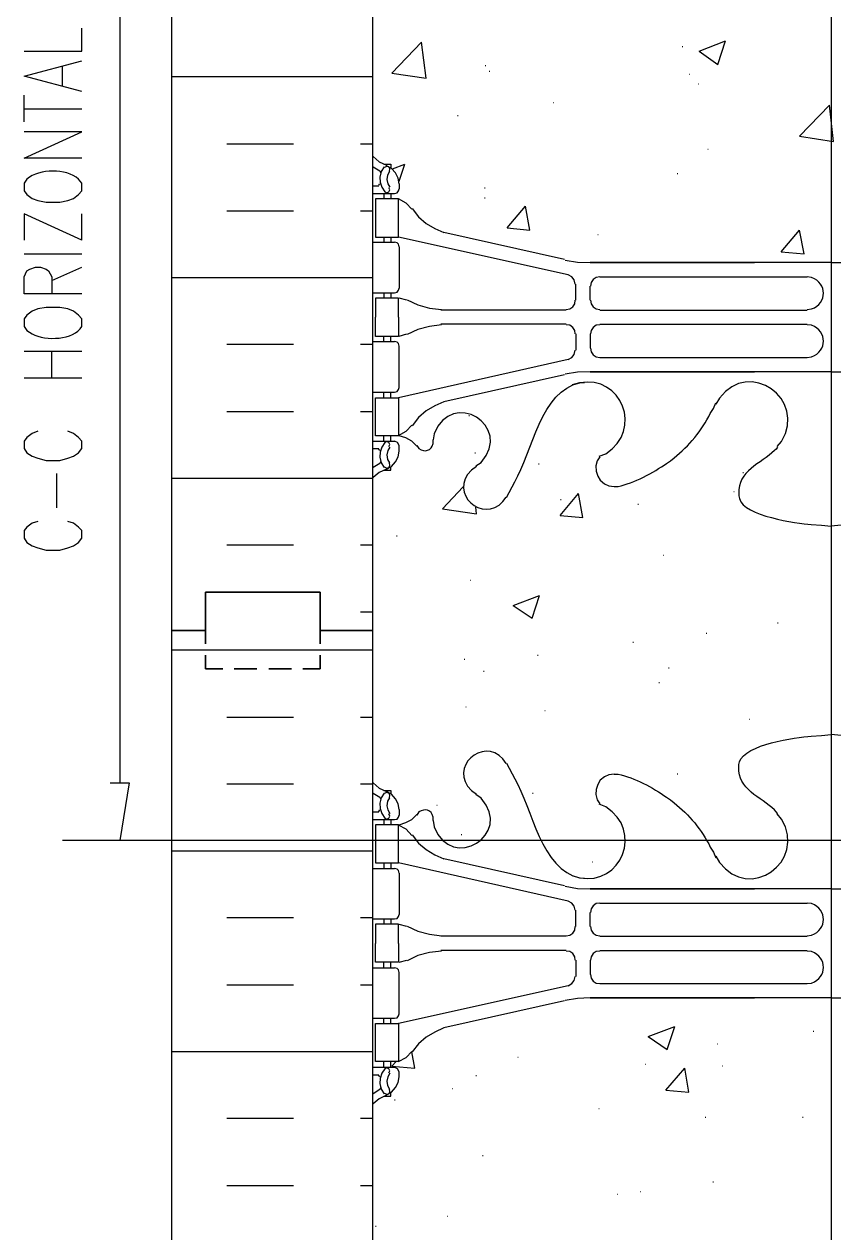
# Model space of a CAD drawing. Header units: millimetres. Extents: x 14 to 201, y 16 to 268.
# Drawn here: x 110.8 to 144.4, y 146.6 to 196.8 of the extents above; entities that cross this region are included whole.
import ezdxf

# ---------------------------------------------------------------- set-up
doc = ezdxf.new("R2010")
doc.units = ezdxf.units.MM
doc.layers.get('0').update_dxf_attribs({"linetype": 'CONTINUOUS'})

msp = doc.modelspace()

# ---------------------------------------------------------------- linework, layer by layer
at = {"color": 0}
for p, q in [((116.903, 171.599), (116.903, 228.769)), ((125.243, 228.769), (125.243, 171.599)), ((144.293, 228.769), (144.293, 114.533)), ((114.745, 217.657), (114.745, 165.269)), ((113.158, 195.665), (113.158, 196.617)), ((110.765, 195.665), (113.158, 195.665)), ((110.765, 194.627), (113.158, 195.263)), ((112.353, 194.225), (112.353, 195.03)), ((113.158, 193.992), (110.765, 194.627)), ((110.765, 192.723), (110.765, 193.844)), ((110.765, 193.272), (113.158, 193.272)), ((110.765, 191.219), (113.158, 192.32)), ((113.158, 192.32), (110.765, 192.32)), ((113.158, 191.219), (110.765, 191.219)), ((125.264, 191.283), (125.519, 191.072)), ((125.264, 190.86), (125.539, 190.69)), ((125.519, 191.072), (125.815, 190.923)), ((125.729, 190.86), (125.603, 190.669)), ((125.709, 190.966), (126.005, 190.966)), ((125.835, 190.88), (125.729, 190.839)), ((126.026, 190.796), (125.815, 190.903)), ((125.921, 190.86), (125.835, 190.88)), ((125.962, 190.776), (125.921, 190.86)), ((126.005, 190.966), (126.005, 190.839)), ((126.195, 190.606), (126.026, 190.796)), ((110.871, 190.351), (110.765, 190.183)), ((113.158, 190.183), (113.029, 190.351)), ((125.582, 190.606), (125.539, 190.69)), ((125.603, 190.669), (125.539, 190.437)), ((125.539, 190.437), (125.561, 190.224)), ((125.858, 190.521), (125.835, 190.331)), ((125.835, 190.331), (125.878, 190.161)), ((125.942, 190.669), (125.858, 190.521)), ((125.942, 190.669), (125.962, 190.776)), ((126.301, 190.394), (126.195, 190.606)), ((126.344, 190.161), (126.301, 190.394)), ((110.765, 190.183), (110.765, 189.865)), ((110.765, 189.865), (110.871, 189.717)), ((113.029, 189.717), (113.158, 189.865)), ((113.158, 189.865), (113.158, 190.183)), ((125.243, 190.077), (125.496, 190.077)), ((125.496, 190.097), (125.539, 190.161)), ((125.561, 190.224), (125.625, 190.014)), ((125.625, 190.014), (125.752, 189.822)), ((125.752, 189.822), (125.835, 189.781)), ((125.835, 189.781), (125.921, 189.822)), ((125.878, 190.161), (125.962, 190.014)), ((125.962, 189.907), (125.921, 189.992)), ((125.921, 189.822), (125.962, 189.907)), ((126.258, 189.781), (126.322, 189.865)), ((126.322, 189.865), (126.344, 189.95)), ((126.344, 190.161), (126.344, 189.95)), ((110.871, 189.717), (111.104, 189.548)), ((111.104, 189.548), (111.337, 189.462)), ((111.337, 189.462), (111.675, 189.399)), ((111.675, 189.399), (112.247, 189.399)), ((112.247, 189.399), (112.586, 189.462)), ((112.586, 189.462), (112.819, 189.548)), ((112.819, 189.548), (113.029, 189.717)), ((125.243, 189.758), (126.154, 189.758)), ((126.322, 189.526), (125.37, 189.526)), ((125.37, 189.526), (125.37, 187.938)), ((125.709, 189.758), (125.709, 189.526)), ((126.005, 189.758), (126.005, 189.526)), ((126.154, 189.758), (126.258, 189.781)), ((126.322, 187.938), (126.322, 189.526)), ((126.64, 189.358), (126.322, 189.526)), ((126.873, 189.103), (126.64, 189.358)), ((113.158, 187.811), (110.765, 188.913)), ((110.765, 188.913), (110.765, 187.811)), ((113.158, 187.811), (113.158, 188.913)), ((126.894, 189.125), (127.149, 188.786)), ((127.149, 188.786), (127.466, 188.51)), ((127.466, 188.51), (127.825, 188.299)), ((127.825, 188.299), (128.207, 188.13)), ((125.37, 187.938), (126.322, 187.938)), ((125.709, 187.938), (125.709, 187.728)), ((126.005, 187.938), (126.005, 187.728)), ((133.371, 186.373), (126.322, 187.938)), ((133.223, 187.008), (128.207, 188.13)), ((125.243, 187.728), (126.154, 187.728)), ((126.258, 187.705), (126.154, 187.728)), ((126.322, 187.642), (126.258, 187.705)), ((126.344, 187.537), (126.322, 187.642)), ((126.344, 187.537), (126.344, 185.821)), ((110.765, 187.241), (113.158, 187.241)), ((133.244, 186.986), (133.753, 186.902)), ((133.753, 186.902), (134.282, 186.88)), ((134.282, 186.88), (141.118, 186.88)), ((144.293, 186.88), (134.282, 186.88)), ((144.293, 186.88), (154.327, 186.88)), ((110.765, 186.287), (110.871, 186.542)), ((110.765, 185.589), (110.765, 186.287)), ((110.871, 186.542), (110.998, 186.606)), ((110.998, 186.606), (111.231, 186.69)), ((111.231, 186.69), (111.442, 186.69)), ((111.442, 186.69), (111.675, 186.606)), ((111.675, 186.606), (111.781, 186.542)), ((111.781, 186.542), (111.908, 186.287)), ((111.908, 186.14), (113.158, 186.69)), ((111.908, 186.287), (111.908, 185.589)), ((133.519, 186.287), (133.371, 186.373)), ((133.626, 186.16), (133.519, 186.287)), ((134.684, 186.287), (134.535, 186.267)), ((134.684, 186.287), (143.298, 186.287)), ((143.488, 186.267), (143.298, 186.287)), ((126.322, 185.738), (126.344, 185.821)), ((133.667, 185.991), (133.626, 186.16)), ((133.689, 185.315), (133.689, 185.991)), ((134.282, 185.315), (134.282, 185.907)), ((134.282, 185.335), (134.282, 185.886)), ((134.324, 186.054), (134.302, 185.907)), ((134.408, 186.183), (134.324, 186.054)), ((134.535, 186.267), (134.408, 186.183)), ((113.158, 185.589), (110.765, 185.589)), ((125.243, 185.631), (126.154, 185.631)), ((126.322, 185.398), (125.37, 185.398)), ((125.37, 185.398), (125.37, 184.616)), ((125.709, 185.631), (125.709, 185.398)), ((126.005, 185.631), (126.005, 185.398)), ((126.154, 185.631), (126.258, 185.654)), ((126.258, 185.654), (126.322, 185.738)), ((126.322, 184.616), (126.322, 185.398)), ((126.661, 185.315), (126.344, 185.398)), ((126.683, 185.335), (127.127, 185.124)), ((133.646, 185.166), (133.667, 185.315)), ((134.302, 185.315), (134.324, 185.166)), ((111.104, 184.869), (110.871, 184.7)), ((111.337, 184.955), (111.104, 184.869)), ((111.675, 185.018), (111.337, 184.955)), ((112.247, 185.018), (111.675, 185.018)), ((112.586, 184.955), (112.247, 185.018)), ((112.819, 184.869), (112.586, 184.955)), ((113.029, 184.7), (112.819, 184.869)), ((127.127, 185.124), (127.613, 184.996)), ((127.613, 184.996), (128.101, 184.933)), ((133.287, 184.912), (128.079, 184.912)), ((133.287, 184.933), (133.434, 184.955)), ((133.434, 184.955), (133.562, 185.039)), ((133.562, 185.039), (133.646, 185.166)), ((134.324, 185.166), (134.408, 185.039)), ((134.408, 185.039), (134.535, 184.955)), ((134.535, 184.955), (134.684, 184.933)), ((134.684, 184.912), (143.298, 184.912)), ((143.298, 184.933), (143.488, 184.955)), ((110.871, 184.7), (110.765, 184.553)), ((110.765, 184.553), (110.765, 184.234)), ((113.158, 184.553), (113.029, 184.7)), ((113.158, 184.234), (113.158, 184.553)), ((125.37, 183.811), (125.37, 184.616)), ((126.322, 184.616), (126.322, 183.811)), ((128.101, 184.299), (127.613, 184.234)), ((133.287, 184.319), (128.079, 184.319)), ((133.434, 184.277), (133.287, 184.299)), ((133.562, 184.193), (133.434, 184.277)), ((134.535, 184.277), (134.408, 184.193)), ((134.684, 184.299), (134.535, 184.277)), ((134.684, 184.319), (143.298, 184.319)), ((143.488, 184.277), (143.298, 184.299)), ((110.765, 184.234), (110.871, 184.066)), ((110.871, 184.066), (111.104, 183.917)), ((126.322, 183.811), (125.37, 183.811)), ((125.709, 183.6), (125.709, 183.811)), ((126.005, 183.6), (126.005, 183.811)), ((126.344, 183.833), (126.661, 183.917)), ((127.127, 184.107), (126.683, 183.896)), ((127.613, 184.234), (127.127, 184.107)), ((133.646, 184.066), (133.562, 184.193)), ((133.667, 183.917), (133.646, 184.066)), ((133.689, 183.917), (133.689, 183.241)), ((134.282, 183.917), (134.282, 183.324)), ((134.282, 183.896), (134.282, 183.345)), ((134.324, 184.066), (134.302, 183.917)), ((134.408, 184.193), (134.324, 184.066)), ((125.243, 183.6), (126.154, 183.6)), ((126.258, 183.578), (126.154, 183.6)), ((126.322, 183.515), (126.258, 183.578)), ((126.344, 183.408), (126.322, 183.515)), ((126.344, 181.694), (126.344, 183.408)), ((134.302, 183.324), (134.324, 183.176)), ((110.765, 183.198), (113.158, 183.198)), ((111.908, 182.097), (111.908, 183.198)), ((133.371, 182.859), (126.322, 181.271)), ((133.371, 182.859), (133.519, 182.943)), ((133.519, 182.943), (133.626, 183.071)), ((133.626, 183.071), (133.667, 183.241)), ((134.324, 183.176), (134.408, 183.049)), ((134.408, 183.049), (134.535, 182.965)), ((134.535, 182.965), (134.684, 182.943)), ((134.684, 182.943), (143.298, 182.943)), ((143.298, 182.943), (143.488, 182.965)), ((133.753, 182.33), (133.244, 182.246)), ((134.282, 182.35), (133.753, 182.33)), ((134.282, 182.35), (141.118, 182.35)), ((144.293, 182.35), (134.282, 182.35)), ((144.293, 182.35), (154.327, 182.35)), ((110.765, 182.097), (113.158, 182.097)), ((133.223, 182.223), (128.207, 181.102)), ((133.836, 181.884), (133.54, 181.801)), ((133.858, 181.884), (134.049, 181.907)), ((125.243, 181.504), (126.154, 181.504)), ((125.37, 181.271), (126.322, 181.271)), ((125.37, 179.684), (125.37, 181.271)), ((125.709, 181.271), (125.709, 181.504)), ((126.005, 181.271), (126.005, 181.504)), ((126.154, 181.504), (126.258, 181.525)), ((126.258, 181.525), (126.322, 181.61)), ((126.322, 181.61), (126.344, 181.694)), ((126.322, 181.271), (126.322, 179.684)), ((139.657, 181.251), (139.51, 180.996)), ((127.825, 180.932), (127.466, 180.721)), ((128.207, 181.102), (127.825, 180.932)), ((139.277, 180.615), (139.404, 180.826)), ((139.404, 180.826), (139.51, 181.059)), ((127.149, 180.446), (126.894, 180.107)), ((127.466, 180.721), (127.149, 180.446)), ((111.104, 179.79), (110.871, 179.62)), ((111.337, 179.874), (111.104, 179.79)), ((112.819, 179.79), (112.586, 179.874)), ((113.029, 179.62), (112.819, 179.79)), ((126.322, 179.704), (126.64, 179.874)), ((126.64, 179.874), (126.873, 180.129)), ((127.805, 179.768), (127.762, 179.514)), ((110.871, 179.62), (110.765, 179.471)), ((110.765, 179.471), (110.765, 179.155)), ((113.158, 179.471), (113.029, 179.62)), ((113.158, 179.155), (113.158, 179.471)), ((125.243, 179.471), (126.154, 179.471)), ((126.322, 179.684), (125.37, 179.684)), ((125.752, 179.408), (125.625, 179.218)), ((125.709, 179.471), (125.709, 179.684)), ((125.835, 179.451), (125.752, 179.408)), ((125.921, 179.408), (125.835, 179.451)), ((125.962, 179.324), (125.921, 179.408)), ((125.921, 179.239), (125.962, 179.324)), ((126.005, 179.471), (126.005, 179.684)), ((126.281, 179.408), (126.154, 179.471)), ((126.344, 179.281), (126.281, 179.408)), ((126.62, 179.6), (126.344, 179.684)), ((126.344, 179.048), (126.344, 179.281)), ((126.873, 179.471), (126.62, 179.6)), ((127.084, 179.261), (126.873, 179.471)), ((127.084, 179.281), (127.169, 179.155)), ((127.762, 179.367), (127.762, 179.514)), ((142.05, 179.239), (142.24, 179.451)), ((110.765, 179.155), (110.871, 178.985)), ((110.871, 178.985), (111.104, 178.838)), ((111.104, 178.838), (111.337, 178.752)), ((111.337, 178.752), (111.675, 178.668)), ((112.247, 178.668), (112.586, 178.752)), ((112.586, 178.752), (112.819, 178.838)), ((112.819, 178.838), (113.029, 178.985)), ((113.029, 178.985), (113.158, 179.155)), ((125.243, 179.155), (125.496, 179.155)), ((125.539, 179.071), (125.496, 179.134)), ((125.561, 179.007), (125.539, 178.795)), ((125.539, 178.795), (125.603, 178.562)), ((125.625, 179.218), (125.561, 179.007)), ((125.878, 179.071), (125.835, 178.901)), ((125.835, 178.901), (125.858, 178.709)), ((125.962, 179.218), (125.878, 179.071)), ((126.195, 178.605), (126.301, 178.816)), ((126.301, 178.816), (126.344, 179.048)), ((134.684, 178.816), (134.578, 178.646)), ((134.662, 178.838), (134.938, 178.942)), ((137.626, 178.646), (137.773, 178.774)), ((142.007, 179.134), (141.943, 179.071)), ((142.07, 179.218), (142.007, 179.134)), ((111.675, 178.668), (112.247, 178.668)), ((125.539, 178.542), (125.264, 178.372)), ((125.815, 178.308), (125.519, 178.16)), ((125.539, 178.542), (125.582, 178.625)), ((125.603, 178.562), (125.729, 178.372)), ((125.709, 178.266), (126.005, 178.266)), ((125.729, 178.393), (125.835, 178.35)), ((125.815, 178.308), (126.026, 178.413)), ((125.835, 178.35), (125.921, 178.372)), ((125.858, 178.709), (125.942, 178.562)), ((125.921, 178.372), (125.962, 178.456)), ((125.962, 178.456), (125.942, 178.562)), ((126.005, 178.266), (126.005, 178.393)), ((126.026, 178.413), (126.195, 178.605)), ((129.562, 178.413), (129.35, 178.266)), ((129.54, 178.435), (129.752, 178.583)), ((134.578, 178.646), (134.515, 178.435)), ((134.515, 178.435), (134.535, 178.223)), ((137.457, 178.542), (137.626, 178.646)), ((112.12, 176.699), (112.12, 178.117)), ((125.519, 178.16), (125.264, 177.949)), ((130.81, 177.122), (131.149, 177.779)), ((134.535, 178.223), (134.598, 178.012)), ((134.598, 178.012), (134.705, 177.843)), ((134.705, 177.843), (134.874, 177.694)), ((134.874, 177.694), (135.064, 177.61)), ((135.064, 177.61), (135.277, 177.588)), ((135.277, 177.588), (135.446, 177.588)), ((140.462, 177.292), (140.462, 177.187)), ((130.661, 176.954), (130.788, 177.144)), ((140.462, 177.187), (140.483, 177.081)), ((110.871, 175.896), (110.765, 175.747)), ((110.765, 175.747), (110.765, 175.43)), ((111.104, 176.064), (110.871, 175.896)), ((111.337, 176.129), (111.104, 176.064)), ((112.819, 176.064), (112.586, 176.129)), ((113.029, 175.896), (112.819, 176.064)), ((113.158, 175.747), (113.029, 175.896)), ((113.158, 175.43), (113.158, 175.747)), ((143.468, 176), (143.891, 175.98)), ((143.891, 175.98), (144.293, 175.937)), ((144.716, 175.98), (144.293, 175.937)), ((110.765, 175.43), (110.871, 175.26)), ((110.871, 175.26), (111.104, 175.111)), ((112.819, 175.111), (113.029, 175.26)), ((113.029, 175.26), (113.158, 175.43)), ((111.104, 175.111), (111.337, 175.028)), ((111.337, 175.028), (111.675, 174.942)), ((111.675, 174.942), (112.247, 174.942)), ((112.247, 174.942), (112.586, 175.028)), ((112.586, 175.028), (112.819, 175.111)), ((118.3, 171.599), (118.3, 173.186)), ((118.3, 173.186), (123.063, 173.186)), ((123.063, 173.186), (118.3, 173.186)), ((118.3, 173.186), (118.3, 171.599)), ((123.063, 173.186), (123.063, 171.599)), ((123.063, 171.599), (123.063, 173.186)), ((116.903, 114.449), (116.903, 171.599)), ((116.903, 171.599), (118.3, 171.599)), ((118.3, 171.599), (116.903, 171.599)), ((118.3, 171.047), (118.3, 171.599)), ((118.3, 171.047), (118.3, 171.599)), ((118.3, 171.599), (118.3, 171.047)), ((123.063, 171.599), (123.063, 171.047)), ((123.063, 171.599), (125.243, 171.599)), ((123.063, 171.599), (123.063, 171.047)), ((125.243, 171.599), (123.063, 171.599)), ((123.063, 171.047), (123.063, 171.599)), ((125.243, 171.599), (125.243, 114.449)), ((118.3, 170.011), (118.3, 170.582)), ((118.3, 170.011), (118.3, 170.582)), ((118.3, 170.582), (118.3, 170.011)), ((123.063, 170.582), (123.063, 170.011)), ((123.063, 170.582), (123.063, 170.011)), ((123.063, 170.011), (123.063, 170.582)), ((119.02, 170.011), (118.3, 170.011)), ((119.02, 170.011), (118.3, 170.011)), ((118.3, 170.011), (119.02, 170.011)), ((120.438, 170.011), (119.485, 170.011)), ((120.438, 170.011), (119.485, 170.011)), ((119.485, 170.011), (120.438, 170.011)), ((121.878, 170.011), (120.926, 170.011)), ((121.878, 170.011), (120.926, 170.011)), ((120.926, 170.011), (121.878, 170.011)), ((123.063, 170.011), (122.344, 170.011)), ((123.063, 170.011), (122.344, 170.011)), ((122.344, 170.011), (123.063, 170.011)), ((143.468, 167.217), (143.891, 167.237)), ((143.891, 167.237), (144.293, 167.28)), ((144.716, 167.237), (144.293, 167.28)), ((130.788, 166.074), (130.661, 166.265)), ((130.81, 166.095), (131.149, 165.439)), ((140.462, 166.032), (140.483, 166.138)), ((140.462, 165.925), (140.462, 166.032)), ((114.343, 165.269), (115.125, 165.269)), ((115.125, 165.269), (114.745, 162.877)), ((125.264, 165.269), (125.519, 165.057)), ((134.598, 165.206), (134.535, 164.994)), ((134.705, 165.376), (134.598, 165.206)), ((134.874, 165.523), (134.705, 165.376)), ((135.064, 165.608), (134.874, 165.523)), ((135.277, 165.629), (135.064, 165.608)), ((135.277, 165.629), (135.446, 165.629)), ((125.264, 164.846), (125.539, 164.677)), ((125.519, 165.057), (125.815, 164.91)), ((125.729, 164.846), (125.603, 164.655)), ((125.709, 164.951), (126.005, 164.951)), ((125.835, 164.867), (125.729, 164.824)), ((126.026, 164.804), (125.815, 164.91)), ((125.921, 164.846), (125.835, 164.867)), ((125.962, 164.761), (125.921, 164.846)), ((125.942, 164.655), (125.962, 164.761)), ((126.005, 164.951), (126.005, 164.824)), ((126.195, 164.614), (126.026, 164.804)), ((129.35, 164.951), (129.562, 164.804)), ((129.752, 164.634), (129.54, 164.783)), ((134.535, 164.994), (134.515, 164.783)), ((134.515, 164.783), (134.578, 164.571)), ((125.582, 164.592), (125.539, 164.677)), ((125.603, 164.655), (125.539, 164.422)), ((125.539, 164.422), (125.561, 164.211)), ((125.561, 164.211), (125.625, 163.999)), ((125.858, 164.507), (125.835, 164.317)), ((125.835, 164.317), (125.878, 164.148)), ((125.942, 164.655), (125.858, 164.507)), ((126.301, 164.401), (126.195, 164.614)), ((126.344, 164.168), (126.301, 164.401)), ((134.578, 164.571), (134.684, 164.401)), ((134.938, 164.275), (134.662, 164.381)), ((137.457, 164.677), (137.626, 164.571)), ((137.626, 164.571), (137.773, 164.444)), ((125.243, 164.062), (125.496, 164.062)), ((125.243, 163.745), (126.154, 163.745)), ((125.496, 164.084), (125.539, 164.148)), ((125.625, 163.999), (125.752, 163.809)), ((125.709, 163.745), (125.709, 163.533)), ((125.752, 163.809), (125.835, 163.766)), ((125.835, 163.766), (125.921, 163.809)), ((125.878, 164.148), (125.962, 163.999)), ((125.962, 163.893), (125.921, 163.978)), ((125.921, 163.809), (125.962, 163.893)), ((126.005, 163.745), (126.005, 163.533)), ((126.154, 163.745), (126.258, 163.766)), ((126.258, 163.766), (126.322, 163.852)), ((126.322, 163.852), (126.344, 163.935)), ((126.344, 164.168), (126.344, 163.935)), ((126.62, 163.619), (126.873, 163.745)), ((126.873, 163.745), (127.084, 163.958)), ((127.169, 164.062), (127.084, 163.935)), ((127.762, 163.703), (127.762, 163.852)), ((127.762, 163.703), (127.805, 163.449)), ((142.007, 164.062), (141.943, 164.148)), ((142.07, 163.999), (142.007, 164.062)), ((142.24, 163.766), (142.05, 163.978)), ((126.322, 163.533), (125.37, 163.533)), ((125.37, 163.533), (125.37, 161.946)), ((126.322, 161.946), (126.322, 163.533)), ((126.64, 163.343), (126.322, 163.513)), ((126.344, 163.533), (126.62, 163.619)), ((126.873, 163.09), (126.64, 163.343)), ((146.389, 162.877), (112.353, 162.877)), ((126.894, 163.11), (127.149, 162.771)), ((127.149, 162.771), (127.466, 162.497)), ((127.466, 162.497), (127.825, 162.285)), ((127.825, 162.285), (128.207, 162.115)), ((139.277, 162.603), (139.404, 162.391)), ((139.404, 162.391), (139.51, 162.158)), ((139.51, 162.221), (139.657, 161.968)), ((125.243, 161.713), (126.154, 161.713)), ((125.37, 161.946), (126.322, 161.946)), ((125.709, 161.946), (125.709, 161.713)), ((126.005, 161.946), (126.005, 161.713)), ((126.258, 161.692), (126.154, 161.713)), ((126.322, 161.629), (126.258, 161.692)), ((133.371, 160.358), (126.322, 161.946)), ((133.223, 160.993), (128.207, 162.115)), ((126.344, 161.522), (126.322, 161.629)), ((126.344, 161.522), (126.344, 159.808)), ((133.54, 161.417), (133.836, 161.332)), ((133.858, 161.332), (134.049, 161.312)), ((133.244, 160.973), (133.753, 160.887)), ((133.753, 160.887), (134.282, 160.867)), ((134.282, 160.867), (141.118, 160.867)), ((144.293, 160.867), (134.282, 160.867)), ((144.293, 160.867), (154.327, 160.867)), ((133.519, 160.274), (133.371, 160.358)), ((133.626, 160.147), (133.519, 160.274)), ((134.408, 160.168), (134.324, 160.041)), ((134.535, 160.254), (134.408, 160.168)), ((134.684, 160.274), (134.535, 160.254)), ((134.684, 160.274), (143.298, 160.274)), ((143.488, 160.254), (143.298, 160.274)), ((126.258, 159.639), (126.322, 159.724)), ((126.322, 159.724), (126.344, 159.808)), ((133.667, 159.978), (133.626, 160.147)), ((133.689, 159.3), (133.689, 159.978)), ((134.282, 159.3), (134.282, 159.892)), ((134.282, 159.322), (134.282, 159.872)), ((134.324, 160.041), (134.302, 159.892)), ((125.243, 159.618), (126.154, 159.618)), ((126.322, 159.406), (125.37, 159.406)), ((125.37, 159.406), (125.37, 158.601)), ((125.709, 159.618), (125.709, 159.406)), ((126.005, 159.618), (126.005, 159.406)), ((126.154, 159.618), (126.258, 159.639)), ((126.322, 158.601), (126.322, 159.406)), ((126.661, 159.3), (126.344, 159.385)), ((126.683, 159.322), (127.127, 159.11)), ((133.646, 159.153), (133.667, 159.3)), ((134.302, 159.3), (134.324, 159.153)), ((127.127, 159.11), (127.613, 158.983)), ((127.613, 158.983), (128.101, 158.919)), ((133.287, 158.899), (128.079, 158.899)), ((133.287, 158.919), (133.434, 158.94)), ((133.434, 158.94), (133.562, 159.026)), ((133.562, 159.026), (133.646, 159.153)), ((134.324, 159.153), (134.408, 159.026)), ((134.408, 159.026), (134.535, 158.94)), ((134.535, 158.94), (134.684, 158.919)), ((134.684, 158.899), (143.298, 158.899)), ((143.298, 158.919), (143.488, 158.94)), ((125.37, 157.818), (125.37, 158.601)), ((126.322, 158.601), (126.322, 157.818)), ((127.613, 158.221), (127.127, 158.094)), ((128.101, 158.284), (127.613, 158.221)), ((133.287, 158.305), (128.079, 158.305)), ((133.434, 158.264), (133.287, 158.284)), ((133.562, 158.178), (133.434, 158.264)), ((133.646, 158.051), (133.562, 158.178)), ((134.408, 158.178), (134.324, 158.051)), ((134.535, 158.264), (134.408, 158.178)), ((134.684, 158.284), (134.535, 158.264)), ((134.684, 158.305), (143.298, 158.305)), ((143.488, 158.264), (143.298, 158.284)), ((126.322, 157.818), (125.37, 157.818)), ((125.709, 157.585), (125.709, 157.818)), ((126.005, 157.585), (126.005, 157.818)), ((126.344, 157.818), (126.661, 157.904)), ((127.127, 158.094), (126.683, 157.882)), ((133.667, 157.904), (133.646, 158.051)), ((133.689, 157.904), (133.689, 157.226)), ((134.282, 157.904), (134.282, 157.311)), ((134.282, 157.882), (134.282, 157.332)), ((134.324, 158.051), (134.302, 157.904)), ((125.243, 157.585), (126.154, 157.585)), ((126.258, 157.565), (126.154, 157.585)), ((126.322, 157.502), (126.258, 157.565)), ((126.344, 157.395), (126.322, 157.502)), ((126.344, 155.681), (126.344, 157.395)), ((133.626, 157.056), (133.667, 157.226)), ((134.302, 157.311), (134.324, 157.163)), ((134.324, 157.163), (134.408, 157.036)), ((133.371, 156.846), (126.322, 155.279)), ((133.371, 156.846), (133.519, 156.93)), ((133.519, 156.93), (133.626, 157.056)), ((134.408, 157.036), (134.535, 156.95)), ((134.535, 156.95), (134.684, 156.93)), ((134.684, 156.93), (143.298, 156.93)), ((143.298, 156.93), (143.488, 156.95)), ((133.223, 156.21), (128.207, 155.089)), ((133.753, 156.317), (133.244, 156.231)), ((134.282, 156.337), (133.753, 156.317)), ((134.282, 156.337), (141.118, 156.337)), ((144.293, 156.337), (134.282, 156.337)), ((144.293, 156.337), (154.327, 156.337)), ((126.322, 155.596), (126.344, 155.681)), ((125.243, 155.491), (126.154, 155.491)), ((125.37, 155.279), (126.322, 155.279)), ((125.37, 153.691), (125.37, 155.279)), ((125.709, 155.279), (125.709, 155.491)), ((126.005, 155.279), (126.005, 155.491)), ((126.154, 155.491), (126.258, 155.512)), ((126.258, 155.512), (126.322, 155.596)), ((126.322, 155.279), (126.322, 153.691)), ((127.466, 154.707), (127.149, 154.433)), ((127.825, 154.919), (127.466, 154.707)), ((128.207, 155.089), (127.825, 154.919)), ((127.149, 154.433), (126.894, 154.094)), ((126.322, 153.691), (125.37, 153.691)), ((125.709, 153.458), (125.709, 153.691)), ((126.005, 153.458), (126.005, 153.691)), ((126.322, 153.691), (126.64, 153.861)), ((126.64, 153.861), (126.873, 154.114)), ((125.243, 153.458), (126.154, 153.458)), ((125.243, 153.142), (125.496, 153.142)), ((125.625, 153.205), (125.561, 152.993)), ((125.752, 153.395), (125.625, 153.205)), ((125.835, 153.438), (125.752, 153.395)), ((125.921, 153.395), (125.835, 153.438)), ((125.962, 153.205), (125.878, 153.056)), ((125.962, 153.309), (125.921, 153.395)), ((125.921, 153.225), (125.962, 153.309)), ((126.281, 153.395), (126.154, 153.458)), ((126.344, 153.268), (126.281, 153.395)), ((126.344, 153.056), (126.344, 153.268)), ((125.539, 153.056), (125.496, 153.119)), ((125.561, 152.993), (125.539, 152.78)), ((125.539, 152.78), (125.603, 152.549)), ((125.878, 153.056), (125.835, 152.886)), ((125.835, 152.886), (125.858, 152.696)), ((125.858, 152.696), (125.942, 152.549)), ((126.195, 152.612), (126.301, 152.823)), ((126.301, 152.823), (126.344, 153.056)), ((125.539, 152.527), (125.264, 152.357)), ((125.519, 152.146), (125.264, 151.934)), ((125.815, 152.294), (125.519, 152.146)), ((125.539, 152.527), (125.582, 152.612)), ((125.603, 152.549), (125.729, 152.357)), ((125.709, 152.251), (126.005, 152.251)), ((125.729, 152.379), (125.835, 152.337)), ((125.815, 152.316), (126.026, 152.421)), ((125.835, 152.337), (125.921, 152.357)), ((125.921, 152.357), (125.962, 152.443)), ((125.962, 152.443), (125.942, 152.549)), ((126.005, 152.251), (126.005, 152.379)), ((126.026, 152.421), (126.195, 152.612))]:
    msp.add_line(p, q, dxfattribs=at)
at = {"color": 252}
for p, q in [((126.048, 194.754), (127.276, 196.045)), ((127.466, 194.543), (127.276, 196.045)), ((138.113, 195.855), (138.133, 195.855)), ((138.811, 195.665), (139.912, 196.088)), ((139.594, 195.114), (139.912, 196.088)), ((138.811, 195.665), (139.594, 195.114)), ((129.921, 195.072), (129.942, 195.072)), ((130.091, 194.84), (130.112, 194.84)), ((116.903, 194.607), (125.243, 194.607)), ((126.048, 194.754), (127.466, 194.543)), ((138.409, 194.713), (138.429, 194.713)), ((138.768, 194.31), (138.791, 194.31)), ((132.757, 193.526), (132.778, 193.526)), ((142.981, 192.13), (144.23, 193.421)), ((144.399, 191.918), (144.23, 193.421)), ((128.778, 192.997), (128.8, 192.997)), ((119.189, 191.812), (121.962, 191.812)), ((124.734, 191.812), (125.243, 191.812)), ((142.981, 192.13), (144.399, 191.918)), ((139.171, 191.601), (139.192, 191.601)), ((126.068, 190.776), (126.577, 190.966)), ((126.344, 190.267), (126.577, 190.966)), ((137.9, 190.584), (137.922, 190.584)), ((129.899, 189.992), (129.921, 189.992)), ((129.899, 189.568), (129.921, 189.568)), ((119.189, 189.039), (121.962, 189.039)), ((124.734, 189.039), (125.243, 189.039)), ((130.831, 188.32), (131.593, 189.229)), ((131.783, 188.234), (131.593, 189.229)), ((130.831, 188.32), (131.783, 188.234)), ((134.598, 188.044), (134.621, 188.044)), ((142.219, 187.325), (142.981, 188.234)), ((143.171, 187.241), (142.981, 188.234)), ((142.219, 187.325), (143.171, 187.241)), ((116.903, 186.267), (125.243, 186.267)), ((119.189, 183.494), (121.962, 183.494)), ((124.734, 183.494), (125.243, 183.494)), ((119.189, 180.699), (121.962, 180.699)), ((124.734, 180.699), (125.243, 180.699)), ((129.243, 180.53), (129.266, 180.53)), ((129.497, 178.985), (129.519, 178.985)), ((132.143, 178.519), (132.165, 178.519)), ((116.903, 177.927), (125.243, 177.927)), ((140.632, 178.16), (140.652, 178.16)), ((128.142, 176.658), (129.01, 177.567)), ((133.033, 176.382), (133.795, 177.292)), ((133.985, 176.296), (133.795, 177.292)), ((140.25, 177.377), (140.272, 177.377)), ((133.054, 177.038), (133.074, 177.038)), ((136.271, 176.848), (136.292, 176.848)), ((128.142, 176.658), (129.562, 176.445)), ((129.562, 176.445), (129.54, 176.721)), ((133.033, 176.382), (133.985, 176.296)), ((126.238, 175.534), (126.258, 175.534)), ((119.189, 175.154), (121.962, 175.154)), ((124.734, 175.154), (125.243, 175.154)), ((137.33, 174.731), (137.35, 174.731)), ((129.307, 173.693), (129.329, 173.693)), ((131.084, 172.635), (132.185, 173.058)), ((131.869, 172.106), (132.185, 173.058)), ((124.734, 172.382), (125.243, 172.382)), ((131.084, 172.635), (131.869, 172.106)), ((142.07, 171.916), (142.092, 171.916)), ((139.107, 171.493), (139.128, 171.493)), ((116.903, 170.794), (125.243, 170.794)), ((136.059, 171.111), (136.08, 171.111)), ((129.053, 170.412), (129.074, 170.412)), ((132.102, 170.582), (132.122, 170.582)), ((129.858, 169.905), (129.879, 169.905)), ((137.541, 170.053), (137.563, 170.053)), ((137.138, 169.44), (137.16, 169.44)), ((129.117, 168.424), (129.137, 168.424)), ((132.398, 168.275), (132.418, 168.275)), ((119.189, 167.999), (121.962, 167.999)), ((124.734, 167.999), (125.243, 167.999)), ((140.885, 167.915), (140.907, 167.915)), ((119.189, 165.227), (121.962, 165.227)), ((124.734, 165.227), (125.243, 165.227)), ((137.9, 165.65), (137.922, 165.65)), ((131.889, 164.846), (131.911, 164.846)), ((127.909, 164.338), (127.932, 164.338)), ((128.927, 163.132), (128.947, 163.132)), ((116.903, 162.454), (125.243, 162.454)), ((134.366, 161.988), (134.388, 161.988)), ((119.189, 159.682), (121.962, 159.682)), ((124.734, 159.682), (125.243, 159.682)), ((119.189, 156.887), (121.962, 156.887)), ((124.734, 156.887), (125.243, 156.887)), ((136.694, 154.729), (137.796, 155.152)), ((137.477, 154.2), (137.796, 155.152)), ((136.694, 154.729), (137.477, 154.2)), ((143.553, 154.962), (143.574, 154.962)), ((139.573, 154.433), (139.594, 154.433)), ((116.903, 154.114), (125.243, 154.114)), ((126.048, 153.501), (126.217, 153.691)), ((127, 153.416), (126.873, 154.094)), ((131.276, 153.881), (131.297, 153.881)), ((126.048, 153.501), (127, 153.416)), ((136.568, 153.585), (136.588, 153.585)), ((137.434, 152.506), (138.219, 153.416)), ((138.388, 152.421), (138.219, 153.416)), ((139.763, 153.522), (139.784, 153.522)), ((129.54, 153.119), (129.562, 153.119)), ((128.545, 152.569), (128.567, 152.569)), ((137.434, 152.506), (138.388, 152.421)), ((126.154, 152.104), (126.175, 152.104)), ((134.641, 151.744), (134.662, 151.744)), ((119.189, 151.342), (121.962, 151.342)), ((124.734, 151.342), (125.243, 151.342)), ((139.065, 151.384), (139.087, 151.384)), ((143.108, 151.384), (143.129, 151.384)), ((129.815, 149.797), (129.836, 149.797)), ((139.383, 148.696), (139.404, 148.696)), ((119.189, 148.547), (121.962, 148.547)), ((124.734, 148.547), (125.243, 148.547)), ((135.403, 148.187), (135.424, 148.187)), ((136.356, 148.293), (136.376, 148.293)), ((128.355, 147.278), (128.375, 147.278)), ((125.37, 146.855), (125.392, 146.855))]:
    msp.add_line(p, q, dxfattribs=at)
at = {"color": 0}
for points in [[(113.029, 190.351), (112.484, 190.809), (111.429, 190.787), (110.871, 190.351)], [(143.488, 184.955), (144.143, 185.203), (144.143, 186.019), (143.488, 186.267)], [(143.488, 182.965), (144.143, 183.213), (144.143, 184.029), (143.488, 184.277)], [(111.104, 183.917), (111.656, 183.628), (112.828, 183.65), (113.158, 184.234)], [(142.24, 179.451), (143.301, 181.211), (140.893, 182.921), (139.657, 181.251)], [(131.149, 177.779), (131.869, 178.992), (132.252, 181.59), (133.858, 181.884)], [(134.938, 178.942), (136.506, 179.939), (135.591, 182.232), (133.836, 181.884)], [(129.752, 178.583), (131.115, 180.094), (128.517, 181.675), (127.805, 179.768)], [(137.773, 178.774), (138.394, 179.262), (138.927, 179.909), (139.277, 180.615)], [(127.169, 179.155), (127.419, 178.992), (127.685, 179.061), (127.762, 179.367)], [(141.943, 179.071), (141.395, 178.545), (140.395, 178.208), (140.462, 177.292)], [(129.35, 178.266), (128.366, 177.297), (129.83, 176.033), (130.661, 176.954)], [(135.446, 177.588), (136.095, 177.705), (136.928, 178.165), (137.457, 178.542)], [(140.483, 177.081), (140.688, 176.348), (142.85, 176.057), (143.468, 176)], [(140.483, 166.138), (140.729, 166.883), (142.813, 167.151), (143.468, 167.217)], [(130.661, 166.265), (129.83, 167.184), (128.366, 165.92), (129.35, 164.951)], [(141.943, 164.148), (141.398, 164.67), (140.392, 165.012), (140.462, 165.925)], [(131.149, 165.439), (131.869, 164.225), (132.252, 161.629), (133.858, 161.332)], [(135.446, 165.629), (136.128, 165.487), (136.894, 165.075), (137.457, 164.677)], [(127.762, 163.852), (127.685, 164.156), (127.419, 164.226), (127.169, 164.062)], [(127.805, 163.449), (128.517, 161.543), (131.115, 163.124), (129.752, 164.634)], [(133.836, 161.332), (135.591, 160.985), (136.506, 163.28), (134.938, 164.275)], [(137.773, 164.444), (138.394, 163.956), (138.927, 163.31), (139.277, 162.603)], [(139.657, 161.968), (140.893, 160.296), (143.301, 162.006), (142.24, 163.766)], [(143.488, 158.94), (144.143, 159.188), (144.143, 160.004), (143.488, 160.254)], [(143.488, 156.95), (144.143, 157.2), (144.143, 158.014), (143.488, 158.264)]]:
    msp.add_open_spline(points, degree=3, dxfattribs=at)

doc.saveas('drawing.dxf')
